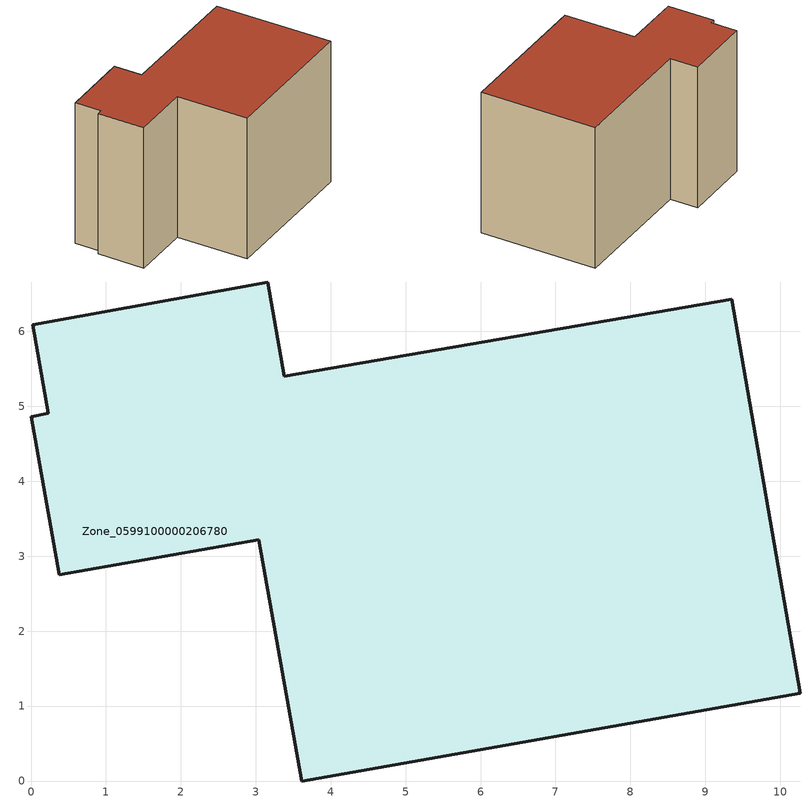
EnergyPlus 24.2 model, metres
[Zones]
Zone_0599100000206780
 floor ground (C_G): 3.04,3.22 0.38,2.75 0,4.86 0.23,4.91 0.02,6.09 3.16,6.66 3.38,5.4 9.35,6.43 10.27,1.17 3.61,0 z0
 wall outside (C_F): 10.27,1.17 9.35,6.43 3.38,5.4 3.16,6.66 0.02,6.09 0.23,4.91 0,4.86 0.38,2.75 3.04,3.22 3.61,0 10.27,1.17 z0:6.73
 roof outside (C_R): 3.04,3.22 3.61,0 10.27,1.17 9.35,6.43 3.38,5.4 3.16,6.66 0.02,6.09 0.23,4.91 0,4.86 0.38,2.75 z6.73
[BUILDING]
Pand.0599100000206780: North Axis=0; Terrain=City; Loads Convergence Tolerance Value=0.04; Temperature Convergence Tolerance Value=0.4; Solar Distribution=FullExterior; Maximum Number of Warmup Days=25; Minimum Number of Warmup Days=1
[Site:Location]
Rotterdam.The.Hague.AP_ZH_NLD Design_Conditions: Latitude=51.96; Longitude=4.45; Time Zone=1; Elevation=-4.5
[SITE:GROUNDTEMPERATURE:BUILDINGSURFACE]
18, 18, 18, 18, 18, 18, 18, 18, 18, 18, 18, 18
[MATERIAL] Thermal Absorptance=0.9; Solar Absorptance=0.7; Visible Absorptance=0.7
Name | Roughness | Thickness | Conductivity | Density | Specific Heat
G.TC.1946 | MediumSmooth | 0.15 | 1 | 540 | 1210
F.TC.1946 | Rough | 0.3 | 0.857143 | 1920 | 840
R.TC.1946 | MediumRough | 0.2 | 0.909091 | 1500 | 1000
[CONSTRUCTION]
C_G: G.TC.1946
C_F: F.TC.1946
C_R: R.TC.1946
[ZONE]
Zone_0599100000206780: Type=1; Multiplier=1; Ceiling Height=Autocalculate; Volume=Autocalculate; Floor Area=autocalculate; Part of Total Floor Area=Yes
[ZONEINFILTRATION:DESIGNFLOWRATE]
Infil_Zone_0599100000206780: Zone or ZoneList or Space or SpaceList=Zone_0599100000206780; Schedule=AlwaysOn; Design Flow Rate Calculation Method=Flow/Area; Flow Rate per Floor Area=0.003; Constant Term Coefficient=1; Temperature Term Coefficient=0; Velocity Term Coefficient=0; Velocity Squared Term Coefficient=0
[HVACTEMPLATE:ZONE:IDEALLOADSAIRSYSTEM]
Zone_0599100000206780: Maximum Heating Supply Air Temperature=50; Minimum Cooling Supply Air Temperature=13; Maximum Heating Supply Air Humidity Ratio=0.0156; Minimum Cooling Supply Air Humidity Ratio=0.0077; Heating Limit=NoLimit; Cooling Limit=NoLimit; Dehumidification Control Type=ConstantSensibleHeatRatio; Cooling Sensible Heat Ratio=0.7; Dehumidification Setpoint=60; Humidification Control Type=None; Humidification Setpoint=30; Outdoor Air Method=None; Outdoor Air Flow Rate per Person=0.00944; Outdoor Air Flow Rate per Zone Floor Area=0; Outdoor Air Flow Rate per Zone=0; Demand Controlled Ventilation Type=None; Outdoor Air Economizer Type=NoEconomizer; Heat Recovery Type=None; Sensible Heat Recovery Effectiveness=0.7; Latent Heat Recovery Effectiveness=0.65
[ZONECONTROL:THERMOSTAT]
ThermostatControl_Zone_0599100000206780: Zone or ZoneList=Zone_0599100000206780; Control Type Schedule=DualSetpointControlType; Control 1=Thermostat_Zone_0599100000206780; Temperature Difference Between Cutout And Setpoint=0
[THERMOSTATSETPOINT:DUALSETPOINT]
Thermostat_Zone_0599100000206780: Heating Setpoint Temperature Schedule=HeatingSetpoint_Zone_0599100000206780; Cooling Setpoint Temperature Schedule=CoolingSetpoint_Zone_0599100000206780
[SCHEDULE:COMPACT]
HeatingSetpoint_Zone_0599100000206780: Through: 12/31, For: AllDays, Until: 24:00, 21
CoolingSetpoint_Zone_0599100000206780: Through: 12/31, For: AllDays, Until: 24:00, 24
DualSetpointControlType: Through: 12/31, For: AllDays, Until: 24:00, 4
AlwaysOn: Through: 12/31, For: AllDays, Until: 24:00, 1
